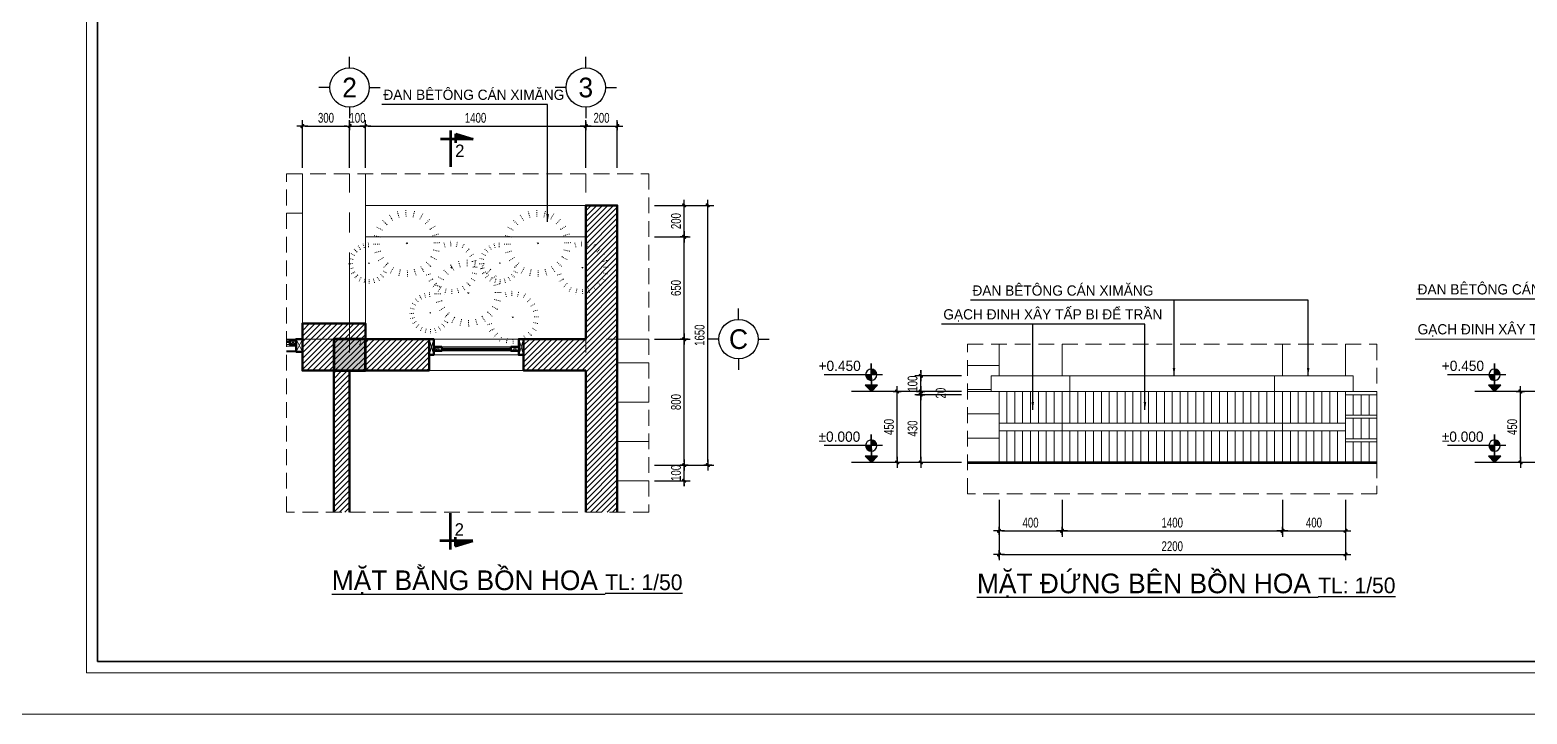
# Model space of a CAD drawing. Header units: inches. Extents: x 88947 to 296847, y 35049 to 161062.
# Drawn here: x 222946 to 232454, y 77053 to 81401 of the extents above; entities that cross this region are included whole.
import ezdxf
from ezdxf.enums import TextEntityAlignment as Align

# ---------------------------------------------------------------- set-up
doc = ezdxf.new("R2010")
doc.units = ezdxf.units.IN
doc.header["$MEASUREMENT"] = 0
doc.header["$PDMODE"] = 1
for name, pattern in [('ACAD_ISO03W100', [30, 12, -18]), ('CENTER', [50.8, 31.75, -6.35, 6.35, -6.35]), ('DASHED', [0.75, 0.5, -0.25]), ('DASHED2', [9.525, 6.35, -3.175])]:
    doc.linetypes.add(name, pattern=pattern)
for name, color, linetype, lineweight in [('A-Dims', 145, 'Continuous', 25), ('A-Text', 30, 'Continuous', 9), ('A-Wall', 2, 'Continuous', 35), ('CUA', 42, 'Continuous', 20), ('DIM', 7, 'Continuous', 25), ('GHICHU', 40, 'Continuous', 18), ('HACTH', 8, 'Continuous', 5), ('HATCH', 8, 'Continuous', 5), ('KHUNG 1', 6, 'Continuous', 70), ('KHUNG 2', 144, 'Continuous', 18), ('mb$0$CUA', 42, 'Continuous', 20), ('mb$0$HATCH', 69, 'Continuous', 15), ('mb$0$net cat', 51, 'Continuous', 50), ('mb$0$net manh', 251, 'Continuous', 5), ('NETCAT', 4, 'Continuous', 53), ('NETMANH', 192, 'Continuous', 18), ('netthay', 254, 'Continuous', 25), ('THAY', 3, 'Continuous', 18), ('TRUC', 252, 'ACAD_ISO03W100', 13), ('TUONG', 4, 'Continuous', 50)]:
    doc.layers.add(name, color=color, linetype=linetype, lineweight=lineweight)
doc.layers.add('NOITHAT', color=34, linetype='Continuous')
doc.layers.add('text', color=2, linetype='Continuous')
doc.styles.add('ATTR', font='romans.shx', dxfattribs={"width": 0.8, "height": 0.7})
doc.styles.add('FRANKO', font='VFRANKO.TTF')
doc.styles.add('TEXT', font='VHELVCN.TTF')
doc.styles.add('tieude', font='VSOUVB.TTF')
doc.styles.add('VHELVEN', font='VHELVEN.TTF')
doc.styles.add('VNI-HELVE', font='VHELVEN.TTF')
doc.styles.add('VNI-HELVE-CONDENSE', font='VNARIAL.TTF', dxfattribs={"width": 0.7})
doc.dimstyles.new('TAS-50', dxfattribs={"dimscale": 25, "dimtxt": 2.5, "dimasz": 0.7, "dimexe": 1.5, "dimexo": 1.5, "dimgap": 0.8, "dimtad": 1, "dimdec": 0, "dimzin": 3, "dimdsep": 46, "dimtxsty": 'VNI-HELVE-CONDENSE', "dimblk": 'TICK', "dimcen": 2.5, "dimclrt": 71, "dimazin": 2, "dimtfac": 0.75, "dimtdec": 0, "dimtix": 1, "dimtmove": 2, "dimatfit": 2, "dimldrblk": 'TICK123', "dimfxl": 1.5, "dimtolj": 1, "dimtzin": 0, "dimarcsym": 0})
doc.dimstyles.new('TL 100', dxfattribs={"dimscale": 100, "dimtxt": 1.25, "dimasz": 0.5, "dimexe": 1, "dimexo": 1, "dimgap": 0.5, "dimtad": 1, "dimdec": 0, "dimzin": 3, "dimdsep": 46, "dimtxsty": 'VNI-HELVE-CONDENSE', "dimblk": 'DOT', "dimcen": 2, "dimclrt": 7, "dimazin": 2, "dimtfac": 0.75, "dimtdec": 0, "dimtix": 1, "dimtmove": 2, "dimatfit": 2, "dimfxl": 1.5, "dimtolj": 1, "dimtzin": 0, "dimarcsym": 0})

# ---------------------------------------------------------------- blocks, each defined once
blk = doc.blocks.new('khung ten')
at = {"layer": 'A-Wall', "ltscale": 0.7}
blk.add_lwpolyline([(267204, -219099), (305804, -219099), (305804, -190799), (267204, -190799)], close=True, dxfattribs=at)
at = {"layer": 'KHUNG 2', "ltscale": 0.7}
blk.add_lwpolyline([(267004, -219299), (306004, -219299), (306004, -190599), (267004, -190599)], close=True, dxfattribs=at)
at = {"layer": 'NETMANH', "ltscale": 0.7}
blk.add_lwpolyline([(265004, -220042), (307004, -220042), (307004, -190342), (265004, -190342)], close=True, dxfattribs=at)
blk = doc.blocks.new('_Dot')
at = {"layer": 'netthay', "color": 0, "lineweight": -2}
blk.add_line((-0.5, 0), (-1, 0), dxfattribs=at)
at = {"layer": 'netthay', "color": 0, "const_width": 0.5}
blk.add_lwpolyline([(-0.25, 0, 1), (0.25, 0, 1)], format="xyb", close=True, dxfattribs=at)
blk = doc.blocks.new('A$C688775B1')
h = blk.add_hatch(color=256)
h.paths.add_polyline_path([(332, 278), (332, 372, 0.414214), (239, 278)])
h.paths.add_polyline_path([(332, 278), (332, 185, 0.414214), (426, 278)])
h = blk.add_hatch(color=256)
h.paths.add_polyline_path([(434, 104), (330, 104), (330, 0)])
h.paths.add_polyline_path([(330, 104), (226, 104), (330, 0)])
for p, q in [((145, 278), (1114, 278)), ((332, 465), (330, 0)), ((330, 0), (332, 465)), ((0, 0), (660, 0)), ((330, 0), (226, 104)), ((226, 104), (434, 104)), ((330, 0), (434, 104))]:
    blk.add_line(p, q)
blk.add_circle((332, 278), 93.5)
at = {"style": 'TEXT'}
blk.add_attdef('CAO ÑOÄ', (474, 342), '', height=170, dxfattribs=at)
blk = doc.blocks.new('121222')
at = {"layer": 'TRUC', "color": 95}
for p, q in [((15, -79536), (-11, -79450)), ((106, -79521), (103, -79432)), ((197, -79532), (218, -79444)), ((-274, -79662), (-197, -79705)), ((-143, -79630), (-206, -79569)), ((-70, -79573), (-116, -79497)), ((326, -79486), (284, -79564)), ((357, -79620), (419, -79554)), ((415, -79691), (492, -79644)), ((831, -79831), (829, -79719)), ((1268, -79765), (1220, -79719)), ((1322, -79722), (1287, -79665)), ((1385, -79694), (1366, -79630)), ((1454, -79683), (1452, -79616)), ((1522, -79691), (1538, -79626)), ((1619, -79657), (1587, -79715)), ((1642, -79757), (1689, -79708)), ((-239, -79883), (-328, -79885)), ((-230, -79791), (-316, -79770)), ((521, -79966), (442, -79890)), ((453, -79775), (538, -79750)), ((612, -79895), (554, -79800)), ((718, -79849), (686, -79741)), ((946, -79844), (972, -79735)), ((1107, -79787), (1054, -79884)), ((1146, -79954), (1223, -79872)), ((1169, -79789), (1227, -79821)), ((1686, -79810), (1743, -79775)), ((1714, -79873), (1778, -79855)), ((1725, -79942), (1792, -79940)), ((-225, -79974), (-311, -79999)), ((-188, -80058), (-264, -80104)), ((-129, -80129), (-191, -80194)), ((-98, -80262), (-56, -80185)), ((411, -80167), (304, -80141)), ((357, -80007), (454, -80060)), ((1219, -80042), (1314, -79984)), ((1265, -80148), (1372, -80116)), ((1466, -80213), (1468, -80280)), ((1534, -80202), (1553, -80266)), ((1598, -80174), (1632, -80231)), ((1652, -80131), (1700, -80177)), ((1751, -80107), (1693, -80075)), ((1718, -80011), (1782, -80026)), ((31, -80216), (10, -80304)), ((122, -80227), (124, -80317)), ((213, -80213), (238, -80299)), ((400, -80282), (289, -80285)), ((418, -80396), (311, -80428)), ((1272, -80376), (1379, -80402)), ((1283, -80262), (1395, -80259)), ((465, -80502), (370, -80560)), ((538, -80590), (460, -80672)), ((577, -80757), (630, -80660)), ((738, -80700), (711, -80809)), ((966, -80695), (997, -80803)), ((1071, -80649), (1129, -80744)), ((1162, -80578), (1242, -80654)), ((1327, -80537), (1230, -80484)), ((852, -80713), (855, -80825))]:
    blk.add_line(p, q, dxfattribs=at)
for points in [[(110, -79869), (98, -79879), (119, -79882)], [(1457, -79944), (1448, -79951), (1463, -79954)], [(837, -80265), (822, -80278), (848, -80282)]]:
    blk.add_lwpolyline(points, close=True, dxfattribs=at)
at = {"layer": 'TRUC', "color": 95, "style": 'ATTR', "width": 0.8, "flags": 9}
blk.add_attdef('ESTCODE', (837, -80265), '', height=6.45, rotation=331.3515, dxfattribs=at)
blk = doc.blocks.new('TICK')
at = {"layer": 'A-Dims', "color": 1}
for p, q in [((-2, 0), (2, 0)), ((0, 1.5), (0, -1.5))]:
    blk.add_line(p, q, dxfattribs=at)
at = {"layer": 'A-Dims', "color": 1, "const_width": 0.788}
blk.add_lwpolyline([(-0.33, -0.35), (0.38, 0.38)], dxfattribs=at)
at = {"layer": 'A-Dims', "color": 1, "const_width": 0.394}
for points in [[(0.24, 0.52, -0.414214), (0.52, 0.52, -1)], [(0.52, 0.52, -0.414214), (0.52, 0.24, -1)], [(-0.47, -0.21, 0.414214), (-0.47, -0.49, 1)], [(-0.47, -0.49, 0.414214), (-0.19, -0.49, 1)]]:
    blk.add_lwpolyline(points, format="xyb", dxfattribs=at)
blk = doc.blocks.new('*D1806')
at = {"layer": 'Defpoints', "color": 0}
for p in [(225075.9, 80789.9), (224975.9, 80486), (225075.9, 80486)]:
    blk.add_point(p, dxfattribs=at)
at = {"layer": 'DIM', "color": 0, "lineweight": -2}
for p, q in [((224975.9, 80523.5), (224975.9, 80827.4)), ((225075.9, 80523.5), (225075.9, 80827.4)), ((224958.4, 80789.9), (224940.9, 80789.9)), ((224975.9, 80789.9), (225075.9, 80789.9)), ((225093.4, 80789.9), (225110.9, 80789.9))]:
    blk.add_line(p, q, dxfattribs=at)
at = {"layer": 'DIM', "color": 0, "lineweight": -2, "xscale": 17.5, "yscale": 17.5, "zscale": 17.5}
blk.add_blockref('TICK', (224975.9, 80789.9), dxfattribs=at)
at = {"layer": 'DIM', "color": 0, "lineweight": -2, "xscale": 17.5, "yscale": 17.5, "zscale": 17.5, "rotation": 180}
blk.add_blockref('TICK', (225075.9, 80789.9), dxfattribs=at)
at = {"layer": 'DIM', "color": 71, "insert": (225025.9, 80841.8), "char_height": 62.5, "attachment_point": 5, "style": 'VNI-HELVE-CONDENSE'}
blk.add_mtext('\\A1;100', dxfattribs=at)
blk = doc.blocks.new('TICK123')
at = {"layer": 'A-Dims', "color": 1}
blk.add_lwpolyline([(0.05, 0, 0, 0.84, 0), (-2.11, 0, 8.4, 8.4, 0)], format="xyseb", dxfattribs=at)
blk = doc.blocks.new('*D1807')
at = {"layer": 'Defpoints', "color": 0}
for p in [(226475.9, 80789.9), (225075.9, 80486), (226475.9, 80486)]:
    blk.add_point(p, dxfattribs=at)
at = {"layer": 'DIM', "color": 0, "lineweight": -2}
for p, q in [((225075.9, 80523.5), (225075.9, 80827.4)), ((226475.9, 80523.5), (226475.9, 80827.4)), ((225093.4, 80789.9), (226458.4, 80789.9))]:
    blk.add_line(p, q, dxfattribs=at)
at = {"layer": 'DIM', "color": 0, "lineweight": -2, "xscale": 17.5, "yscale": 17.5, "zscale": 17.5, "rotation": 180}
blk.add_blockref('TICK', (225075.9, 80789.9), dxfattribs=at)
at = {"layer": 'DIM', "color": 0, "lineweight": -2, "xscale": 17.5, "yscale": 17.5, "zscale": 17.5}
blk.add_blockref('TICK', (226475.9, 80789.9), dxfattribs=at)
at = {"layer": 'DIM', "color": 71, "insert": (225775.9, 80841.8), "char_height": 62.5, "attachment_point": 5, "style": 'VNI-HELVE-CONDENSE'}
blk.add_mtext('\\A1;1400', dxfattribs=at)
blk = doc.blocks.new('*D1808')
at = {"layer": 'Defpoints', "color": 0}
for p in [(226675.9, 80789.9), (226475.9, 80486), (226675.9, 80486)]:
    blk.add_point(p, dxfattribs=at)
at = {"layer": 'DIM', "color": 0, "lineweight": -2}
for p, q in [((226475.9, 80523.5), (226475.9, 80827.4)), ((226675.9, 80523.5), (226675.9, 80827.4)), ((226493.4, 80789.9), (226658.4, 80789.9))]:
    blk.add_line(p, q, dxfattribs=at)
at = {"layer": 'DIM', "color": 0, "lineweight": -2, "xscale": 17.5, "yscale": 17.5, "zscale": 17.5, "rotation": 180}
blk.add_blockref('TICK', (226475.9, 80789.9), dxfattribs=at)
at = {"layer": 'DIM', "color": 0, "lineweight": -2, "xscale": 17.5, "yscale": 17.5, "zscale": 17.5}
blk.add_blockref('TICK', (226675.9, 80789.9), dxfattribs=at)
at = {"layer": 'DIM', "color": 71, "insert": (226575.9, 80841.8), "char_height": 62.5, "attachment_point": 5, "style": 'VNI-HELVE-CONDENSE'}
blk.add_mtext('\\A1;200', dxfattribs=at)
blk = doc.blocks.new('TRUCCOT')
for p, q in [((0, -140), (0, 0)), ((-250, -390), (-390, -390)), ((250, -390), (390, -390)), ((0, -640), (0, -780))]:
    blk.add_line(p, q)
blk.add_circle((0, -390), 250)
at = {"layer": 'GHICHU', "style": 'VHELVEN'}
blk.add_attdef('TRUC', text='', height=280, dxfattribs=at).set_placement((0, -390), align=Align.MIDDLE_CENTER)
blk = doc.blocks.new('dc')
at = {"layer": 'NETCAT'}
blk.add_hatch(color=256, dxfattribs=at).paths.add_polyline_path([(828, 672), (828, 147), (989, 147)])
for p, q in [((828, 672), (828, -310)), ((989, 147), (828, 672)), ((0, 0), (1087, 0)), ((717, 147), (989, 147))]:
    blk.add_line(p, q, dxfattribs=at)
at = {"style": 'VNI-HELVE', "flags": 4}
blk.add_attdef('E', text='', height=375, dxfattribs=at).set_placement((482, 272), align=Align.MIDDLE_CENTER)
blk = doc.blocks.new('*D1809')
at = {"layer": 'Defpoints', "color": 0}
for p in [(226875.9, 78636), (227101, 78636), (226875.9, 78536)]:
    blk.add_point(p, dxfattribs=at)
at = {"layer": 'DIM', "color": 0, "lineweight": -2}
for p, q in [((226913.4, 78636), (227138.5, 78636)), ((227101, 78653.5), (227101, 78671)), ((227101, 78536), (227101, 78636)), ((226913.4, 78536), (227138.5, 78536)), ((227101, 78518.5), (227101, 78501))]:
    blk.add_line(p, q, dxfattribs=at)
at = {"layer": 'DIM', "color": 0, "lineweight": -2, "xscale": 17.5, "yscale": 17.5, "zscale": 17.5}
for p, rotation in [((227101, 78636), 270), ((227101, 78536), 90)]:
    blk.add_blockref('TICK', p, dxfattribs=dict(at, rotation=rotation))
at = {"layer": 'DIM', "color": 71, "insert": (227049.1, 78586), "char_height": 62.5, "attachment_point": 5, "rotation": 90, "style": 'VNI-HELVE-CONDENSE'}
blk.add_mtext('\\A1;100', dxfattribs=at)
blk = doc.blocks.new('*D1810')
at = {"layer": 'Defpoints', "color": 0}
for p in [(226875.9, 79436), (227101, 79436), (226875.9, 78636)]:
    blk.add_point(p, dxfattribs=at)
at = {"layer": 'DIM', "color": 0, "lineweight": -2}
for p, q in [((226913.4, 79436), (227138.5, 79436)), ((227101, 78653.5), (227101, 79418.5)), ((226913.4, 78636), (227138.5, 78636))]:
    blk.add_line(p, q, dxfattribs=at)
at = {"layer": 'DIM', "color": 0, "lineweight": -2, "xscale": 17.5, "yscale": 17.5, "zscale": 17.5}
for p, rotation in [((227101, 79436), 90), ((227101, 78636), 270)]:
    blk.add_blockref('TICK', p, dxfattribs=dict(at, rotation=rotation))
at = {"layer": 'DIM', "color": 71, "insert": (227049.1, 79036), "char_height": 62.5, "attachment_point": 5, "rotation": 90, "style": 'VNI-HELVE-CONDENSE'}
blk.add_mtext('\\A1;800', dxfattribs=at)
blk = doc.blocks.new('*D1811')
at = {"layer": 'Defpoints', "color": 0}
for p in [(226875.9, 80086), (227101, 80086), (226875.9, 79436)]:
    blk.add_point(p, dxfattribs=at)
at = {"layer": 'DIM', "color": 0, "lineweight": -2}
for p, q in [((226913.4, 80086), (227138.5, 80086)), ((227101, 79453.5), (227101, 80068.5)), ((226913.4, 79436), (227138.5, 79436))]:
    blk.add_line(p, q, dxfattribs=at)
at = {"layer": 'DIM', "color": 0, "lineweight": -2, "xscale": 17.5, "yscale": 17.5, "zscale": 17.5}
for p, rotation in [((227101, 80086), 90), ((227101, 79436), 270)]:
    blk.add_blockref('TICK', p, dxfattribs=dict(at, rotation=rotation))
at = {"layer": 'DIM', "color": 71, "insert": (227049.1, 79761), "char_height": 62.5, "attachment_point": 5, "rotation": 90, "style": 'VNI-HELVE-CONDENSE'}
blk.add_mtext('\\A1;650', dxfattribs=at)
blk = doc.blocks.new('*D1812')
at = {"layer": 'Defpoints', "color": 0}
for p in [(226875.9, 80286), (227101, 80286), (226875.9, 80086)]:
    blk.add_point(p, dxfattribs=at)
at = {"layer": 'DIM', "color": 0, "lineweight": -2}
for p, q in [((226913.4, 80286), (227138.5, 80286)), ((227101, 80103.5), (227101, 80268.5)), ((226913.4, 80086), (227138.5, 80086))]:
    blk.add_line(p, q, dxfattribs=at)
at = {"layer": 'DIM', "color": 0, "lineweight": -2, "xscale": 17.5, "yscale": 17.5, "zscale": 17.5}
for p, rotation in [((227101, 80286), 90), ((227101, 80086), 270)]:
    blk.add_blockref('TICK', p, dxfattribs=dict(at, rotation=rotation))
at = {"layer": 'DIM', "color": 71, "insert": (227049.1, 80186), "char_height": 62.5, "attachment_point": 5, "rotation": 90, "style": 'VNI-HELVE-CONDENSE'}
blk.add_mtext('\\A1;200', dxfattribs=at)
blk = doc.blocks.new('*D1813')
at = {"layer": 'Defpoints', "color": 0}
for p in [(227025.9, 80286), (227251, 80286), (227025.9, 78636)]:
    blk.add_point(p, dxfattribs=at)
at = {"layer": 'DIM', "color": 0, "lineweight": -2}
for p, q in [((227063.4, 80286), (227288.5, 80286)), ((227251, 78653.5), (227251, 80268.5)), ((227063.4, 78636), (227288.5, 78636))]:
    blk.add_line(p, q, dxfattribs=at)
at = {"layer": 'DIM', "color": 0, "lineweight": -2, "xscale": 17.5, "yscale": 17.5, "zscale": 17.5}
for p, rotation in [((227251, 80286), 90), ((227251, 78636), 270)]:
    blk.add_blockref('TICK', p, dxfattribs=dict(at, rotation=rotation))
at = {"layer": 'DIM', "color": 71, "insert": (227199.1, 79461), "char_height": 62.5, "attachment_point": 5, "rotation": 90, "style": 'VNI-HELVE-CONDENSE'}
blk.add_mtext('\\A1;1650', dxfattribs=at)
blk = doc.blocks.new('*D1818')
at = {"layer": 'Defpoints', "color": 0}
for p in [(232411.8, 79103), (232709, 79103), (232709, 78653)]:
    blk.add_point(p, dxfattribs=at)
at = {"layer": 'DIM', "color": 0, "lineweight": -2}
for p, q in [((232671.5, 79103), (232374.3, 79103)), ((232411.8, 78670.5), (232411.8, 79085.5)), ((232671.5, 78653), (232374.3, 78653))]:
    blk.add_line(p, q, dxfattribs=at)
at = {"layer": 'DIM', "color": 0, "lineweight": -2, "xscale": 17.5, "yscale": 17.5, "zscale": 17.5}
for p, rotation in [((232411.8, 79103), 90), ((232411.8, 78653), 270)]:
    blk.add_blockref('TICK', p, dxfattribs=dict(at, rotation=rotation))
at = {"layer": 'DIM', "color": 71, "insert": (232359.9, 78878), "char_height": 62.5, "attachment_point": 5, "rotation": 90, "style": 'VNI-HELVE-CONDENSE'}
blk.add_mtext('\\A1;450', dxfattribs=at)
blk = doc.blocks.new('*D1819')
at = {"layer": 'Defpoints', "color": 0}
for p in [(229100.6, 78453), (229500.6, 78453), (229500.6, 78218)]:
    blk.add_point(p, dxfattribs=at)
at = {"layer": 'DIM', "color": 0, "lineweight": -2}
for p, q in [((229100.6, 78415.5), (229100.6, 78180.5)), ((229500.6, 78415.5), (229500.6, 78180.5)), ((229118.1, 78218), (229483.1, 78218))]:
    blk.add_line(p, q, dxfattribs=at)
at = {"layer": 'DIM', "color": 0, "lineweight": -2, "xscale": 17.5, "yscale": 17.5, "zscale": 17.5, "rotation": 180}
blk.add_blockref('TICK', (229100.6, 78218), dxfattribs=at)
at = {"layer": 'DIM', "color": 0, "lineweight": -2, "xscale": 17.5, "yscale": 17.5, "zscale": 17.5}
blk.add_blockref('TICK', (229500.6, 78218), dxfattribs=at)
at = {"layer": 'DIM', "color": 71, "insert": (229300.6, 78269.8), "char_height": 62.5, "attachment_point": 5, "style": 'VNI-HELVE-CONDENSE'}
blk.add_mtext('\\A1;400', dxfattribs=at)
blk = doc.blocks.new('*D1820')
at = {"layer": 'Defpoints', "color": 0}
for p in [(229500.6, 78453), (230900.6, 78453), (230900.6, 78218)]:
    blk.add_point(p, dxfattribs=at)
at = {"layer": 'DIM', "color": 0, "lineweight": -2}
for p, q in [((229500.6, 78415.5), (229500.6, 78180.5)), ((230900.6, 78415.5), (230900.6, 78180.5)), ((229518.1, 78218), (230883.1, 78218))]:
    blk.add_line(p, q, dxfattribs=at)
at = {"layer": 'DIM', "color": 0, "lineweight": -2, "xscale": 17.5, "yscale": 17.5, "zscale": 17.5, "rotation": 180}
blk.add_blockref('TICK', (229500.6, 78218), dxfattribs=at)
at = {"layer": 'DIM', "color": 0, "lineweight": -2, "xscale": 17.5, "yscale": 17.5, "zscale": 17.5}
blk.add_blockref('TICK', (230900.6, 78218), dxfattribs=at)
at = {"layer": 'DIM', "color": 71, "insert": (230200.6, 78269.8), "char_height": 62.5, "attachment_point": 5, "style": 'VNI-HELVE-CONDENSE'}
blk.add_mtext('\\A1;1400', dxfattribs=at)
blk = doc.blocks.new('*D1821')
at = {"layer": 'Defpoints', "color": 0}
for p in [(230900.6, 78453), (231300.6, 78453), (231300.6, 78218)]:
    blk.add_point(p, dxfattribs=at)
at = {"layer": 'DIM', "color": 0, "lineweight": -2}
for p, q in [((230900.6, 78415.5), (230900.6, 78180.5)), ((231300.6, 78415.5), (231300.6, 78180.5)), ((230918.1, 78218), (231283.1, 78218))]:
    blk.add_line(p, q, dxfattribs=at)
at = {"layer": 'DIM', "color": 0, "lineweight": -2, "xscale": 17.5, "yscale": 17.5, "zscale": 17.5, "rotation": 180}
blk.add_blockref('TICK', (230900.6, 78218), dxfattribs=at)
at = {"layer": 'DIM', "color": 0, "lineweight": -2, "xscale": 17.5, "yscale": 17.5, "zscale": 17.5}
blk.add_blockref('TICK', (231300.6, 78218), dxfattribs=at)
at = {"layer": 'DIM', "color": 71, "insert": (231100.6, 78269.8), "char_height": 62.5, "attachment_point": 5, "style": 'VNI-HELVE-CONDENSE'}
blk.add_mtext('\\A1;400', dxfattribs=at)
blk = doc.blocks.new('*D1822')
at = {"layer": 'Defpoints', "color": 0}
for p in [(229100.6, 78453), (231300.6, 78453), (231300.6, 78068)]:
    blk.add_point(p, dxfattribs=at)
at = {"layer": 'DIM', "color": 0, "lineweight": -2}
for p, q in [((229100.6, 78415.5), (229100.6, 78030.5)), ((231300.6, 78415.5), (231300.6, 78030.5)), ((229118.1, 78068), (231283.1, 78068))]:
    blk.add_line(p, q, dxfattribs=at)
at = {"layer": 'DIM', "color": 0, "lineweight": -2, "xscale": 17.5, "yscale": 17.5, "zscale": 17.5, "rotation": 180}
blk.add_blockref('TICK', (229100.6, 78068), dxfattribs=at)
at = {"layer": 'DIM', "color": 0, "lineweight": -2, "xscale": 17.5, "yscale": 17.5, "zscale": 17.5}
blk.add_blockref('TICK', (231300.6, 78068), dxfattribs=at)
at = {"layer": 'DIM', "color": 71, "insert": (230200.6, 78119.8), "char_height": 62.5, "attachment_point": 5, "style": 'VNI-HELVE-CONDENSE'}
blk.add_mtext('\\A1;2200', dxfattribs=at)
blk = doc.blocks.new('*D1823')
at = {"layer": 'Defpoints', "color": 0}
for p in [(224975.9, 80789.9), (224675.9, 80486), (224975.9, 80486)]:
    blk.add_point(p, dxfattribs=at)
at = {"layer": 'DIM', "color": 0, "lineweight": -2}
for p, q in [((224675.9, 80523.5), (224675.9, 80827.4)), ((224975.9, 80523.5), (224975.9, 80827.4)), ((224693.4, 80789.9), (224958.4, 80789.9))]:
    blk.add_line(p, q, dxfattribs=at)
at = {"layer": 'DIM', "color": 0, "lineweight": -2, "xscale": 17.5, "yscale": 17.5, "zscale": 17.5, "rotation": 180}
blk.add_blockref('TICK', (224675.9, 80789.9), dxfattribs=at)
at = {"layer": 'DIM', "color": 0, "lineweight": -2, "xscale": 17.5, "yscale": 17.5, "zscale": 17.5}
blk.add_blockref('TICK', (224975.9, 80789.9), dxfattribs=at)
at = {"layer": 'DIM', "color": 71, "insert": (224825.9, 80841.8), "char_height": 62.5, "attachment_point": 5, "style": 'VNI-HELVE-CONDENSE'}
blk.add_mtext('\\A1;300', dxfattribs=at)
blk = doc.blocks.new('*D1824')
at = {"layer": 'Defpoints', "color": 0}
for p in [(228603.4, 79203), (228900.6, 79203), (228900.6, 79103)]:
    blk.add_point(p, dxfattribs=at)
at = {"layer": 'DIM', "color": 0, "lineweight": -2}
for p, q in [((228863.1, 79203), (228565.9, 79203)), ((228603.4, 79220.5), (228603.4, 79238)), ((228603.4, 79103), (228603.4, 79203)), ((228863.1, 79103), (228565.9, 79103)), ((228603.4, 79085.5), (228603.4, 79068))]:
    blk.add_line(p, q, dxfattribs=at)
at = {"layer": 'DIM', "color": 0, "lineweight": -2, "xscale": 17.5, "yscale": 17.5, "zscale": 17.5}
for p, rotation in [((228603.4, 79203), 270), ((228603.4, 79103), 90)]:
    blk.add_blockref('TICK', p, dxfattribs=dict(at, rotation=rotation))
at = {"layer": 'DIM', "color": 71, "insert": (228551.5, 79153), "char_height": 62.5, "attachment_point": 5, "rotation": 90, "style": 'VNI-HELVE-CONDENSE'}
blk.add_mtext('\\A1;100', dxfattribs=at)
blk = doc.blocks.new('*D1825')
at = {"layer": 'Defpoints', "color": 0}
for p in [(228603.4, 79083), (228900.6, 79083), (228900.6, 78653)]:
    blk.add_point(p, dxfattribs=at)
at = {"layer": 'DIM', "color": 0, "lineweight": -2}
for p, q in [((228863.1, 79083), (228565.9, 79083)), ((228603.4, 78670.5), (228603.4, 79065.5)), ((228863.1, 78653), (228565.9, 78653))]:
    blk.add_line(p, q, dxfattribs=at)
at = {"layer": 'DIM', "color": 0, "lineweight": -2, "xscale": 17.5, "yscale": 17.5, "zscale": 17.5}
for p, rotation in [((228603.4, 79083), 90), ((228603.4, 78653), 270)]:
    blk.add_blockref('TICK', p, dxfattribs=dict(at, rotation=rotation))
at = {"layer": 'DIM', "color": 71, "insert": (228551.5, 78868), "char_height": 62.5, "attachment_point": 5, "rotation": 90, "style": 'VNI-HELVE-CONDENSE'}
blk.add_mtext('\\A1;430', dxfattribs=at)
blk = doc.blocks.new('*D1826')
at = {"layer": 'Defpoints', "color": 0}
for p in [(228603.4, 79103), (228900.6, 79103), (228900.6, 79083)]:
    blk.add_point(p, dxfattribs=at)
at = {"layer": 'DIM', "color": 0, "lineweight": -2}
for p, q in [((228603.4, 79120.5), (228603.4, 79138)), ((228863.1, 79103), (228565.9, 79103)), ((228863.1, 79083), (228565.9, 79083)), ((228603.4, 79083), (228603.4, 79103)), ((228603.4, 79065.5), (228603.4, 79048))]:
    blk.add_line(p, q, dxfattribs=at)
at = {"layer": 'DIM', "color": 0, "lineweight": -2, "xscale": 17.5, "yscale": 17.5, "zscale": 17.5}
for p, rotation in [((228603.4, 79103), 270), ((228603.4, 79083), 90)]:
    blk.add_blockref('TICK', p, dxfattribs=dict(at, rotation=rotation))
at = {"layer": 'DIM', "color": 71, "insert": (228730.3, 79093), "char_height": 62.5, "attachment_point": 5, "rotation": 90, "style": 'VNI-HELVE-CONDENSE'}
blk.add_mtext('\\A1;20', dxfattribs=at)
blk = doc.blocks.new('*D1827')
at = {"layer": 'Defpoints', "color": 0}
for p in [(228453.4, 79103), (228750.6, 79103), (228750.6, 78653)]:
    blk.add_point(p, dxfattribs=at)
at = {"layer": 'DIM', "color": 0, "lineweight": -2}
for p, q in [((228713.1, 79103), (228415.9, 79103)), ((228453.4, 78670.5), (228453.4, 79085.5)), ((228713.1, 78653), (228415.9, 78653))]:
    blk.add_line(p, q, dxfattribs=at)
at = {"layer": 'DIM', "color": 0, "lineweight": -2, "xscale": 17.5, "yscale": 17.5, "zscale": 17.5}
for p, rotation in [((228453.4, 79103), 90), ((228453.4, 78653), 270)]:
    blk.add_blockref('TICK', p, dxfattribs=dict(at, rotation=rotation))
at = {"layer": 'DIM', "color": 71, "insert": (228401.5, 78878), "char_height": 62.5, "attachment_point": 5, "rotation": 90, "style": 'VNI-HELVE-CONDENSE'}
blk.add_mtext('\\A1;450', dxfattribs=at)

msp = doc.modelspace()

# ---------------------------------------------------------------- hatches: boundary and pattern name
at = {"layer": 'HACTH'}
h = msp.add_hatch(dxfattribs=at)
h.set_pattern_fill('ANSI31', color=256, scale=200, style=0)
h.set_pattern_definition([(45, (226080.739, 78336.042), (-17.67767, 17.67767), [])])
h.paths.add_polyline_path([(226475.9, 79436), (226080.7, 79436), (226080.7, 79236), (226475.9, 79236)])
h.paths.add_polyline_path([(226675.9, 79436), (226475.9, 79436), (226475.9, 78336), (226675.9, 78336)])
h.paths.add_polyline_path([(226675.9, 80286), (226475.9, 80286), (226475.9, 79436), (226675.9, 79436)])
h = msp.add_hatch(dxfattribs=at)
h.set_pattern_fill('ANSI31', color=256, scale=200, style=0)
h.set_pattern_definition([(45, (225075.922, 79236.042), (-17.6777, 17.6777), [])])
h.paths.add_polyline_path([(225480.7, 79436), (225075.9, 79436), (225075.9, 79236), (225480.7, 79236)])
h = msp.add_hatch(dxfattribs=at)
h.set_pattern_fill('ANSI31', color=256, scale=200, style=0)
h.set_pattern_definition([(45, (224875.922, 78336.042), (-17.6777, 17.6777), [])])
h.paths.add_polyline_path([(224975.9, 79236), (224875.9, 79236), (224875.9, 78336), (224975.9, 78336)])
at = {"layer": 'HATCH'}
h = msp.add_hatch(dxfattribs=at)
h.set_pattern_fill('ANSI31', color=256, scale=200, style=0)
h.set_pattern_definition([(45, (224775.922, 79236.042), (-17.6777, 17.6777), [])])
h.paths.add_polyline_path([(224675.9, 79436), (224675.9, 79536), (225075.9, 79536), (225075.9, 79236), (224675.9, 79236)])
at = {"layer": 'mb$0$HATCH'}
h = msp.add_hatch(dxfattribs=at)
h.set_pattern_fill('ANSI32', color=256, angle=-180, style=0)
h.set_pattern_definition([(135, (224685.922, 79413.542), (6.7352, 6.7352), []), (135, (224681.432, 79413.542), (6.7352, 6.7352), [])])
h.paths.add_polyline_path([(224595.9, 79413.5), (224595.9, 79423.5), (224575.9, 79423.5), (224575.9, 79413.5)])
h = msp.add_hatch(dxfattribs=at)
h.set_pattern_fill('ANSI32', color=256, angle=-180, style=0)
h.set_pattern_definition([(45, (225410.739, 79368.542), (-6.73519, 6.73519), []), (45, (225415.229, 79368.542), (-6.73519, 6.73519), [])])
h.paths.add_polyline_path([(225560.7, 79378.5), (226000.7, 79378.5), (226000.7, 79368.5), (225560.7, 79368.5)])

# ---------------------------------------------------------------- linework, layer by layer
at = {"layer": 'CUA', "ltscale": 0.5}
for p, q in [((225046.9, 79420.5), (225037.9, 79436)), ((225037.9, 79399), (225046.9, 79414.5))]:
    msp.add_line(p, q, dxfattribs=at)
at = {"layer": 'CUA'}
for points in [[(226080.7, 79436), (225480.7, 79436)], [(226080.7, 79336), (225480.7, 79336)], [(226080.7, 79336), (225480.7, 79336)], [(226080.7, 79236), (225480.7, 79236)]]:
    msp.add_lwpolyline(points, dxfattribs=at)
at = {"layer": 'HACTH'}
for points in [[(232887.9, 79436.7), (231743.9, 79436.7)], [(229500.6, 78903), (229100.6, 78903)], [(229500.6, 78853), (229100.6, 78853)], [(230900.6, 78903), (229500.6, 78903)], [(230900.6, 78853), (229500.6, 78853)], [(231300.6, 78903), (230900.6, 78903)], [(231300.6, 78853), (230900.6, 78853)]]:
    msp.add_lwpolyline(points, dxfattribs=at)
for points in [[(229200.6, 79103), (229200.6, 78903), (229150.6, 78903), (229150.6, 79103)], [(229250.6, 79103), (229250.6, 78903), (229200.6, 78903), (229200.6, 79103)], [(229300.6, 79103), (229300.6, 78903), (229250.6, 78903), (229250.6, 79103)], [(229350.6, 79103), (229350.6, 78903), (229300.6, 78903), (229300.6, 79103)], [(229400.6, 79103), (229400.6, 78903), (229350.6, 78903), (229350.6, 79103)], [(229450.6, 79103), (229450.6, 78903), (229400.6, 78903), (229400.6, 79103)], [(229600.6, 79103), (229600.6, 78903), (229550.6, 78903), (229550.6, 79103)], [(229650.6, 79103), (229650.6, 78903), (229600.6, 78903), (229600.6, 79103)], [(229700.6, 79103), (229700.6, 78903), (229650.6, 78903), (229650.6, 79103)], [(229750.6, 79103), (229750.6, 78903), (229700.6, 78903), (229700.6, 79103)], [(229800.6, 79103), (229800.6, 78903), (229750.6, 78903), (229750.6, 79103)], [(229900.6, 79103), (229900.6, 78903), (229850.6, 78903), (229850.6, 79103)], [(229950.6, 79103), (229950.6, 78903), (229900.6, 78903), (229900.6, 79103)], [(230000.6, 79103), (230000.6, 78903), (229950.6, 78903), (229950.6, 79103)], [(230050.6, 79103), (230050.6, 78903), (230000.6, 78903), (230000.6, 79103)], [(230100.6, 79103), (230100.6, 78903), (230050.6, 78903), (230050.6, 79103)], [(230150.6, 79103), (230150.6, 78903), (230100.6, 78903), (230100.6, 79103)], [(230250.6, 79103), (230250.6, 78903), (230200.6, 78903), (230200.6, 79103)], [(230300.6, 79103), (230300.6, 78903), (230250.6, 78903), (230250.6, 79103)], [(230350.6, 79103), (230350.6, 78903), (230300.6, 78903), (230300.6, 79103)], [(230400.6, 79103), (230400.6, 78903), (230350.6, 78903), (230350.6, 79103)], [(230450.6, 79103), (230450.6, 78903), (230400.6, 78903), (230400.6, 79103)], [(230500.6, 79103), (230500.6, 78903), (230450.6, 78903), (230450.6, 79103)], [(230600.6, 79103), (230600.6, 78903), (230550.6, 78903), (230550.6, 79103)], [(230650.6, 79103), (230650.6, 78903), (230600.6, 78903), (230600.6, 79103)], [(230700.6, 79103), (230700.6, 78903), (230650.6, 78903), (230650.6, 79103)], [(230750.6, 79103), (230750.6, 78903), (230700.6, 78903), (230700.6, 79103)], [(230800.6, 79103), (230800.6, 78903), (230750.6, 78903), (230750.6, 79103)], [(230850.6, 79103), (230850.6, 78903), (230800.6, 78903), (230800.6, 79103)], [(231000.6, 79103), (231000.6, 78903), (230950.6, 78903), (230950.6, 79103)], [(231050.6, 79103), (231050.6, 78903), (231000.6, 78903), (231000.6, 79103)], [(231100.6, 79103), (231100.6, 78903), (231050.6, 78903), (231050.6, 79103)], [(231150.6, 79103), (231150.6, 78903), (231100.6, 78903), (231100.6, 79103)], [(231200.6, 79103), (231200.6, 78903), (231150.6, 78903), (231150.6, 79103)], [(231250.6, 79103), (231250.6, 78903), (231200.6, 78903), (231200.6, 79103)], [(231400.6, 79083), (231400.6, 78953), (231350.6, 78953), (231350.6, 79083)], [(231450.6, 79083), (231450.6, 78953), (231400.6, 78953), (231400.6, 79083)], [(231500.6, 79083), (231500.6, 78953), (231450.6, 78953), (231450.6, 79083)], [(231400.6, 78933), (231400.6, 78803), (231350.6, 78803), (231350.6, 78933)], [(231450.6, 78933), (231450.6, 78803), (231400.6, 78803), (231400.6, 78933)], [(231500.6, 78933), (231500.6, 78803), (231450.6, 78803), (231450.6, 78933)], [(229200.6, 78853), (229200.6, 78653), (229150.6, 78653), (229150.6, 78853)], [(229250.6, 78853), (229250.6, 78653), (229200.6, 78653), (229200.6, 78853)], [(229300.6, 78853), (229300.6, 78653), (229250.6, 78653), (229250.6, 78853)], [(229350.6, 78853), (229350.6, 78653), (229300.6, 78653), (229300.6, 78853)], [(229400.6, 78853), (229400.6, 78653), (229350.6, 78653), (229350.6, 78853)], [(229450.6, 78853), (229450.6, 78653), (229400.6, 78653), (229400.6, 78853)], [(229600.6, 78853), (229600.6, 78653), (229550.6, 78653), (229550.6, 78853)], [(229650.6, 78853), (229650.6, 78653), (229600.6, 78653), (229600.6, 78853)], [(229700.6, 78853), (229700.6, 78653), (229650.6, 78653), (229650.6, 78853)], [(229750.6, 78853), (229750.6, 78653), (229700.6, 78653), (229700.6, 78853)], [(229800.6, 78853), (229800.6, 78653), (229750.6, 78653), (229750.6, 78853)], [(229900.6, 78853), (229900.6, 78653), (229850.6, 78653), (229850.6, 78853)], [(229950.6, 78853), (229950.6, 78653), (229900.6, 78653), (229900.6, 78853)], [(230000.6, 78853), (230000.6, 78653), (229950.6, 78653), (229950.6, 78853)], [(230050.6, 78853), (230050.6, 78653), (230000.6, 78653), (230000.6, 78853)], [(230100.6, 78853), (230100.6, 78653), (230050.6, 78653), (230050.6, 78853)], [(230150.6, 78853), (230150.6, 78653), (230100.6, 78653), (230100.6, 78853)], [(230250.6, 78853), (230250.6, 78653), (230200.6, 78653), (230200.6, 78853)], [(230300.6, 78853), (230300.6, 78653), (230250.6, 78653), (230250.6, 78853)], [(230350.6, 78853), (230350.6, 78653), (230300.6, 78653), (230300.6, 78853)], [(230400.6, 78853), (230400.6, 78653), (230350.6, 78653), (230350.6, 78853)], [(230450.6, 78853), (230450.6, 78653), (230400.6, 78653), (230400.6, 78853)], [(230500.6, 78853), (230500.6, 78653), (230450.6, 78653), (230450.6, 78853)], [(230600.6, 78853), (230600.6, 78653), (230550.6, 78653), (230550.6, 78853)], [(230650.6, 78853), (230650.6, 78653), (230600.6, 78653), (230600.6, 78853)], [(230700.6, 78853), (230700.6, 78653), (230650.6, 78653), (230650.6, 78853)], [(230750.6, 78853), (230750.6, 78653), (230700.6, 78653), (230700.6, 78853)], [(230800.6, 78853), (230800.6, 78653), (230750.6, 78653), (230750.6, 78853)], [(230850.6, 78853), (230850.6, 78653), (230800.6, 78653), (230800.6, 78853)], [(231000.6, 78853), (231000.6, 78653), (230950.6, 78653), (230950.6, 78853)], [(231050.6, 78853), (231050.6, 78653), (231000.6, 78653), (231000.6, 78853)], [(231100.6, 78853), (231100.6, 78653), (231050.6, 78653), (231050.6, 78853)], [(231150.6, 78853), (231150.6, 78653), (231100.6, 78653), (231100.6, 78853)], [(231200.6, 78853), (231200.6, 78653), (231150.6, 78653), (231150.6, 78853)], [(231250.6, 78853), (231250.6, 78653), (231200.6, 78653), (231200.6, 78853)], [(231400.6, 78783), (231400.6, 78653), (231350.6, 78653), (231350.6, 78783)], [(231450.6, 78783), (231450.6, 78653), (231400.6, 78653), (231400.6, 78783)], [(231500.6, 78783), (231500.6, 78653), (231450.6, 78653), (231450.6, 78783)]]:
    msp.add_lwpolyline(points, close=True, dxfattribs=at)
at = {"layer": 'HATCH', "linetype": 'DASHED2', "ltscale": 2}
msp.add_lwpolyline([(225528.4, 79368.4), (225510.7, 79386)], dxfattribs=at)
at = {"layer": 'KHUNG 1'}
msp.add_lwpolyline([(225075.9, 79436), (224875.9, 79436), (224875.9, 79236), (225075.9, 79236)], close=True, dxfattribs=at)
msp.add_lwpolyline([(225075.9, 79436), (224875.9, 79436), (224875.9, 79236), (225075.9, 79236)], close=True, dxfattribs=at)
msp.add_lwpolyline([(228900.6, 78653), (231500.6, 78653)], dxfattribs=at)
msp.add_solid([(225075.9, 79236), (224875.9, 79236), (225075.9, 79436), (224875.9, 79436)], dxfattribs=at)
msp.add_solid([(225075.9, 79236), (224875.9, 79236), (225075.9, 79436), (224875.9, 79436)], dxfattribs=at)
at = {"layer": 'KHUNG 2', "linetype": 'DASHED', "ltscale": 200}
for points in [[(224575.9, 80486), (226875.9, 80486), (226875.9, 78336), (224575.9, 78336)], [(228900.6, 79403), (231500.6, 79403), (231500.6, 78453), (228900.6, 78453)]]:
    msp.add_lwpolyline(points, close=True, dxfattribs=at)
at = {"layer": 'mb$0$CUA'}
for points in [[(224675.9, 79436), (224575.9, 79436)], [(224635.9, 79431), (224575.9, 79431)], [(224575.9, 79431), (224595.9, 79431), (224595.9, 79401), (224575.9, 79401)], [(224575.9, 79413.5), (224595.9, 79413.5), (224595.9, 79423.5), (224575.9, 79423.5)], [(224635.9, 79401), (224575.9, 79401)], [(224635.9, 79391), (224575.9, 79391)], [(224635.9, 79361), (224575.9, 79361)], [(224675.9, 79356), (224575.9, 79356)]]:
    msp.add_lwpolyline(points, dxfattribs=at)
for points in [[(226050.7, 79361), (226050.7, 79386), (225560.7, 79386), (225560.7, 79361)], [(225560.7, 79378.5), (226000.7, 79378.5), (226000.7, 79368.5), (225560.7, 79368.5)]]:
    msp.add_lwpolyline(points, close=True, dxfattribs=at)
at = {"layer": 'mb$0$net cat'}
for points in [[(224635.9, 79401), (224635.9, 79431), (224595.9, 79431), (224595.9, 79401)], [(224675.9, 79436), (224675.9, 79356), (224635.9, 79356), (224635.9, 79436)], [(225480.7, 79436), (225480.7, 79336), (225510.7, 79336), (225510.7, 79436)], [(226050.7, 79436), (226050.7, 79336), (226080.7, 79336), (226080.7, 79436)], [(225510.7, 79361), (225510.7, 79386), (225560.7, 79386), (225560.7, 79361)], [(226050.7, 79361), (226050.7, 79386), (226000.7, 79386), (226000.7, 79361)]]:
    msp.add_lwpolyline(points, close=True, dxfattribs=at)
at = {"layer": 'mb$0$net manh'}
for points in [[(224635.9, 79431), (224595.9, 79401)], [(224635.9, 79401), (224595.9, 79431)], [(224675.9, 79436), (224635.9, 79356)], [(224635.9, 79436), (224675.9, 79356)], [(225480.7, 79436), (225510.7, 79336)], [(225510.7, 79436), (225480.7, 79336)], [(226050.7, 79436), (226080.7, 79336)], [(226080.7, 79436), (226050.7, 79336)], [(225510.7, 79386), (225560.7, 79361)], [(225510.7, 79361), (225560.7, 79386)], [(226050.7, 79386), (226000.7, 79361)], [(226050.7, 79361), (226000.7, 79386)]]:
    msp.add_lwpolyline(points, dxfattribs=at)
at = {"layer": 'NETMANH'}
for points in [[(229100.6, 79269), (228900.6, 79269)], [(229050.6, 79115), (228900.6, 79115)], [(229100.6, 78961), (228900.6, 78961)], [(229100.6, 78807), (228900.6, 78807)]]:
    msp.add_lwpolyline(points, dxfattribs=at)
at = {"layer": 'THAY'}
for points in [[(224675.9, 80486), (224675.9, 79536), (225075.9, 79536), (225075.9, 80486)], [(225075.9, 80286), (226475.9, 80286)], [(224675.9, 80236), (224575.9, 80236)], [(225075.9, 80086), (226475.9, 80086)], [(229100.6, 79203), (229100.6, 79403)], [(229500.6, 79203), (229500.6, 79403)], [(230900.6, 79403), (230900.6, 79203)], [(231300.6, 79403), (231300.6, 79203)], [(226675.9, 79286), (226875.9, 79286)], [(229100.6, 79203), (229050.6, 79203), (229050.6, 79103), (229080.6, 79103), (229080.6, 79103), (229100.6, 79103)], [(229100.6, 79203), (229500.6, 79203)], [(229500.6, 79203), (229550.6, 79203), (229550.6, 79103), (229520.6, 79103), (229520.6, 79103), (229100.6, 79103)], [(229500.6, 79203), (230900.6, 79203)], [(230900.6, 79203), (230850.6, 79203), (230850.6, 79103), (230880.6, 79103), (230880.6, 79103), (231300.6, 79103)], [(231300.6, 79203), (230900.6, 79203)], [(231300.6, 79203), (230900.6, 79203)], [(231300.6, 79203), (231350.6, 79203), (231350.6, 79103), (231320.6, 79103), (231320.6, 79103), (231300.6, 79103)], [(226675.9, 79036), (226875.9, 79036)], [(229100.6, 79103), (229100.6, 78653), (229500.6, 78653), (229500.6, 79103)], [(229500.6, 79103), (230900.6, 79103)], [(231300.6, 79103), (231300.6, 78653), (230900.6, 78653), (230900.6, 79103)], [(231500.6, 79103), (231300.6, 79103)], [(231500.6, 79083), (231300.6, 79083)], [(231500.6, 78953), (231300.6, 78953)], [(231500.6, 78933), (231300.6, 78933)], [(226675.9, 78786), (226875.9, 78786)], [(231500.6, 78803), (231300.6, 78803)], [(231500.6, 78783), (231300.6, 78783)], [(229300.6, 78653), (228900.6, 78653)], [(231500.6, 78653), (231300.6, 78653)], [(226675.9, 78536), (226875.9, 78536)]]:
    msp.add_lwpolyline(points, dxfattribs=at)
at = {"layer": 'TRUC', "linetype": 'CENTER', "ltscale": 20}
for points in [[(224975.9, 78336), (224975.9, 80486)], [(226475.9, 78336), (226475.9, 80486)], [(224575.9, 79436), (226875.9, 79436)], [(231500.6, 79103), (228900.6, 79103)], [(231500.6, 78653), (228900.6, 78653)]]:
    msp.add_lwpolyline(points, dxfattribs=at)
at = {"layer": 'TUONG'}
for points in [[(226675.9, 78336), (226675.9, 80286), (226475.9, 80286), (226475.9, 79436), (226080.7, 79436), (226080.7, 79236), (226475.9, 79236), (226475.9, 78336)], [(224675.9, 79436), (224675.9, 79536), (225075.9, 79536), (225075.9, 79236), (224675.9, 79236), (224675.9, 79436), (224675.9, 79436)], [(224975.9, 78336), (224975.9, 79236), (225480.7, 79236), (225480.7, 79436), (225075.9, 79436)], [(224975.9, 79236), (224875.9, 79236), (224875.9, 78336)]]:
    msp.add_lwpolyline(points, dxfattribs=at)

# ---------------------------------------------------------------- block references
ref = msp.add_blockref('dc', (225618.5, 80530.2), dxfattribs=dict(xscale=-0.2124999999650754, yscale=0.2125000000232831, zscale=0.2125, rotation=270))
ref.add_attrib('E', '2', dxfattribs={"height": 79.7, "style": 'tieude'}).set_placement((225675.6, 80632.5), align=Align.MIDDLE_CENTER)
ref = msp.add_blockref('dc', (225615.6, 78329.7), dxfattribs=dict(xscale=0.2124999999650754, yscale=0.2125000000232831, zscale=0.2125, rotation=270))
ref.add_attrib('E', '2', dxfattribs={"height": 79.7, "style": 'tieude'}).set_placement((225672.7, 78226.2), align=Align.MIDDLE_CENTER)
at = {"layer": 'A-Text', "xscale": 0.3535714285681024, "yscale": 0.3535714286845177, "zscale": 0.3535714286832132}
msp.add_blockref('khung ten', (128899.4, 154854.2), dxfattribs=at)
at = {"layer": 'DIM'}
ref = msp.add_blockref('TRUCCOT', (224975.9, 81229.9), dxfattribs=dict(at, xscale=0.5, yscale=0.5, zscale=0.5))
ref.add_attrib('TRUC', '2', dxfattribs={"layer": 'GHICHU', "height": 125, "style": 'FRANKO'}).set_placement((224975.9, 81034.9), align=Align.MIDDLE_CENTER)
ref = msp.add_blockref('TRUCCOT', (226475.9, 81229.9), dxfattribs=dict(at, xscale=0.5, yscale=0.5, zscale=0.5))
ref.add_attrib('TRUC', '3', dxfattribs={"layer": 'GHICHU', "height": 125, "style": 'FRANKO'}).set_placement((226475.9, 81034.9), align=Align.MIDDLE_CENTER)
ref = msp.add_blockref('TRUCCOT', (227446, 79631), dxfattribs=dict(at, xscale=0.5, yscale=0.5, zscale=0.5))
ref.add_attrib('TRUC', 'C', dxfattribs={"layer": 'GHICHU', "height": 125, "style": 'FRANKO'}).set_placement((227446, 79436), align=Align.MIDDLE_CENTER)
ref = msp.add_blockref('A$C688775B1', (228415.9, 79103), dxfattribs=dict(at, xscale=-0.3823529412038624, yscale=0.3823529411747586, zscale=0.3823529411764706))
ref.add_attrib('CAO ÑOÄ', '+0.450', (227954.1, 79233.8), dxfattribs={"layer": '0', "height": 65, "style": 'FRANKO'})
ref = msp.add_blockref('A$C688775B1', (232374.3, 79103), dxfattribs=dict(at, xscale=-0.3823529412038624, yscale=0.3823529411747586, zscale=0.3823529411764706))
ref.add_attrib('CAO ÑOÄ', '+0.450', (231912.5, 79233.8), dxfattribs={"layer": '0', "height": 65, "style": 'FRANKO'})
ref = msp.add_blockref('A$C688775B1', (228415.9, 78653), dxfattribs=dict(at, xscale=-0.3823529412038624, yscale=0.3823529411747586, zscale=0.3823529411764706))
ref.add_attrib('CAO ÑOÄ', '%%P0.000', (227954.1, 78783.8), dxfattribs={"layer": '0', "height": 65, "style": 'FRANKO'})
ref = msp.add_blockref('A$C688775B1', (232374.3, 78653), dxfattribs=dict(at, xscale=-0.3823529412038624, yscale=0.3823529411747586, zscale=0.3823529411764706))
ref.add_attrib('CAO ÑOÄ', '%%P0.000', (231912.5, 78783.8), dxfattribs={"layer": '0', "height": 65, "style": 'FRANKO'})
at = {"layer": 'NOITHAT', "xscale": 0.3888000000151806, "yscale": 0.3888000000297325, "zscale": 0.3888, "rotation": 180}
for p in [(225665.7, 48834.3), (226496.6, 48834.3), (226054.7, 48518.5)]:
    msp.add_blockref('121222', p, dxfattribs=at)

# ---------------------------------------------------------------- texts
at = {"layer": 'text', "style": 'FRANKO'}
for s, p in [('ÑAN BEÂTOÂNG CAÙN XIMAÊNG', (225190.5, 80956.2)), ('ÑAN BEÂTOÂNG CAÙN XIMAÊNG', (228931.5, 79712.2)), ('ÑAN BEÂTOÂNG CAÙN XIMAÊNG', (231758.8, 79719.8)), ('GAÏCH ÑINH XAÂY TAÁP BI ÑEÅ TRAÀN', (228746.8, 79560.9)), ('GAÏCH ÑINH XAÂY TAÁP BI ÑEÅ TRAÀN', (231758.8, 79466.1))]:
    msp.add_text(s, height=65, dxfattribs=at).set_placement(p)
at = {"layer": 'text', "char_height": 125, "width": 5864.249, "attachment_point": 1, "style": 'FRANKO'}
for s, insert in [('{\\LMAËT BAÈNG BOÀN HOA \\H0.8x;TL: 1/50}', (224862.8, 77966.2)), ('{\\LMAËT ÑÖÙNG BEÂN BOÀN HOA \\H0.8x;TL: 1/50}', (228960.3, 77946.2))]:
    msp.add_mtext(s, dxfattribs=dict(at, insert=insert))

# ---------------------------------------------------------------- dimensions: what is measured, and where the dimension line sits
at = {"layer": 'DIM'}
for base, p1, p2, picture, middle in [((224975.9, 80789.9), (224675.9, 80486), (224975.9, 80486), '*D1823', (224825.9, 80841.8)), ((225075.9, 80789.9), (224975.9, 80486), (225075.9, 80486), '*D1806', (225025.9, 80841.8)), ((226475.9, 80789.9), (225075.9, 80486), (226475.9, 80486), '*D1807', (225775.9, 80841.8)), ((226675.9, 80789.9), (226475.9, 80486), (226675.9, 80486), '*D1808', (226575.9, 80841.8)), ((229500.6, 78218), (229100.6, 78453), (229500.6, 78453), '*D1819', (229300.6, 78269.8)), ((231300.6, 78068), (229100.6, 78453), (231300.6, 78453), '*D1822', (230200.6, 78119.8)), ((230900.6, 78218), (229500.6, 78453), (230900.6, 78453), '*D1820', (230200.6, 78269.8)), ((231300.6, 78218), (230900.6, 78453), (231300.6, 78453), '*D1821', (231100.6, 78269.8))]:
    dim = msp.add_linear_dim(base=base, p1=p1, p2=p2, dimstyle='TAS-50', dxfattribs=at)
    dim.commit()
    dim.dimension.update_dxf_attribs({"geometry": picture, "text_midpoint": middle})
for base, p1, p2, picture, middle in [((227101, 80286), (226875.9, 80086), (226875.9, 80286), '*D1812', (227049.1, 80186)), ((227251, 80286), (227025.9, 78636), (227025.9, 80286), '*D1813', (227199.1, 79461)), ((227101, 80086), (226875.9, 79436), (226875.9, 80086), '*D1811', (227049.1, 79761)), ((227101, 79436), (226875.9, 78636), (226875.9, 79436), '*D1810', (227049.1, 79036)), ((228603.4, 79203), (228900.6, 79103), (228900.6, 79203), '*D1824', (228551.5, 79153)), ((228453.4, 79103), (228750.6, 78653), (228750.6, 79103), '*D1827', (228401.5, 78878)), ((228603.4, 79083), (228900.6, 78653), (228900.6, 79083), '*D1825', (228551.5, 78868)), ((232411.8, 79103), (232709, 78653), (232709, 79103), '*D1818', (232359.9, 78878)), ((227101, 78636), (226875.9, 78536), (226875.9, 78636), '*D1809', (227049.1, 78586))]:
    dim = msp.add_linear_dim(base=base, p1=p1, p2=p2, angle=90, dimstyle='TAS-50', dxfattribs=at)
    dim.commit()
    dim.dimension.update_dxf_attribs({"geometry": picture, "text_midpoint": middle})
dim = msp.add_linear_dim(base=(228603.4, 79103), p1=(228900.6, 79083), p2=(228900.6, 79103), angle=90, dimstyle='TAS-50', dxfattribs=at)
dim.commit()
dim.dimension.update_dxf_attribs({"geometry": '*D1826', "text_midpoint": (228730.3, 79093), "dimtype": 160})

# ---------------------------------------------------------------- leaders
at = {"layer": 'HACTH'}
for points in [[(226233.5, 80180.5), (226233.5, 80926.8), (225181.4, 80926.8)], [(230211.8, 79203), (230211.8, 79682.8), (228920, 79682.8)], [(231063.9, 79203), (231063.9, 79682.8), (229772.1, 79682.8)], [(233052, 79168), (233052, 79690.5), (231749.7, 79690.5)], [(230027.1, 78987.5), (230027.1, 79531.6), (228735.3, 79531.6)], [(229314.6, 78987.5), (229314.6, 79531.6), (228735.3, 79531.6)]]:
    msp.add_leader(points, dimstyle='TL 100', override={"dimtad": 0}, dxfattribs=at)

doc.saveas('drawing.dxf')
